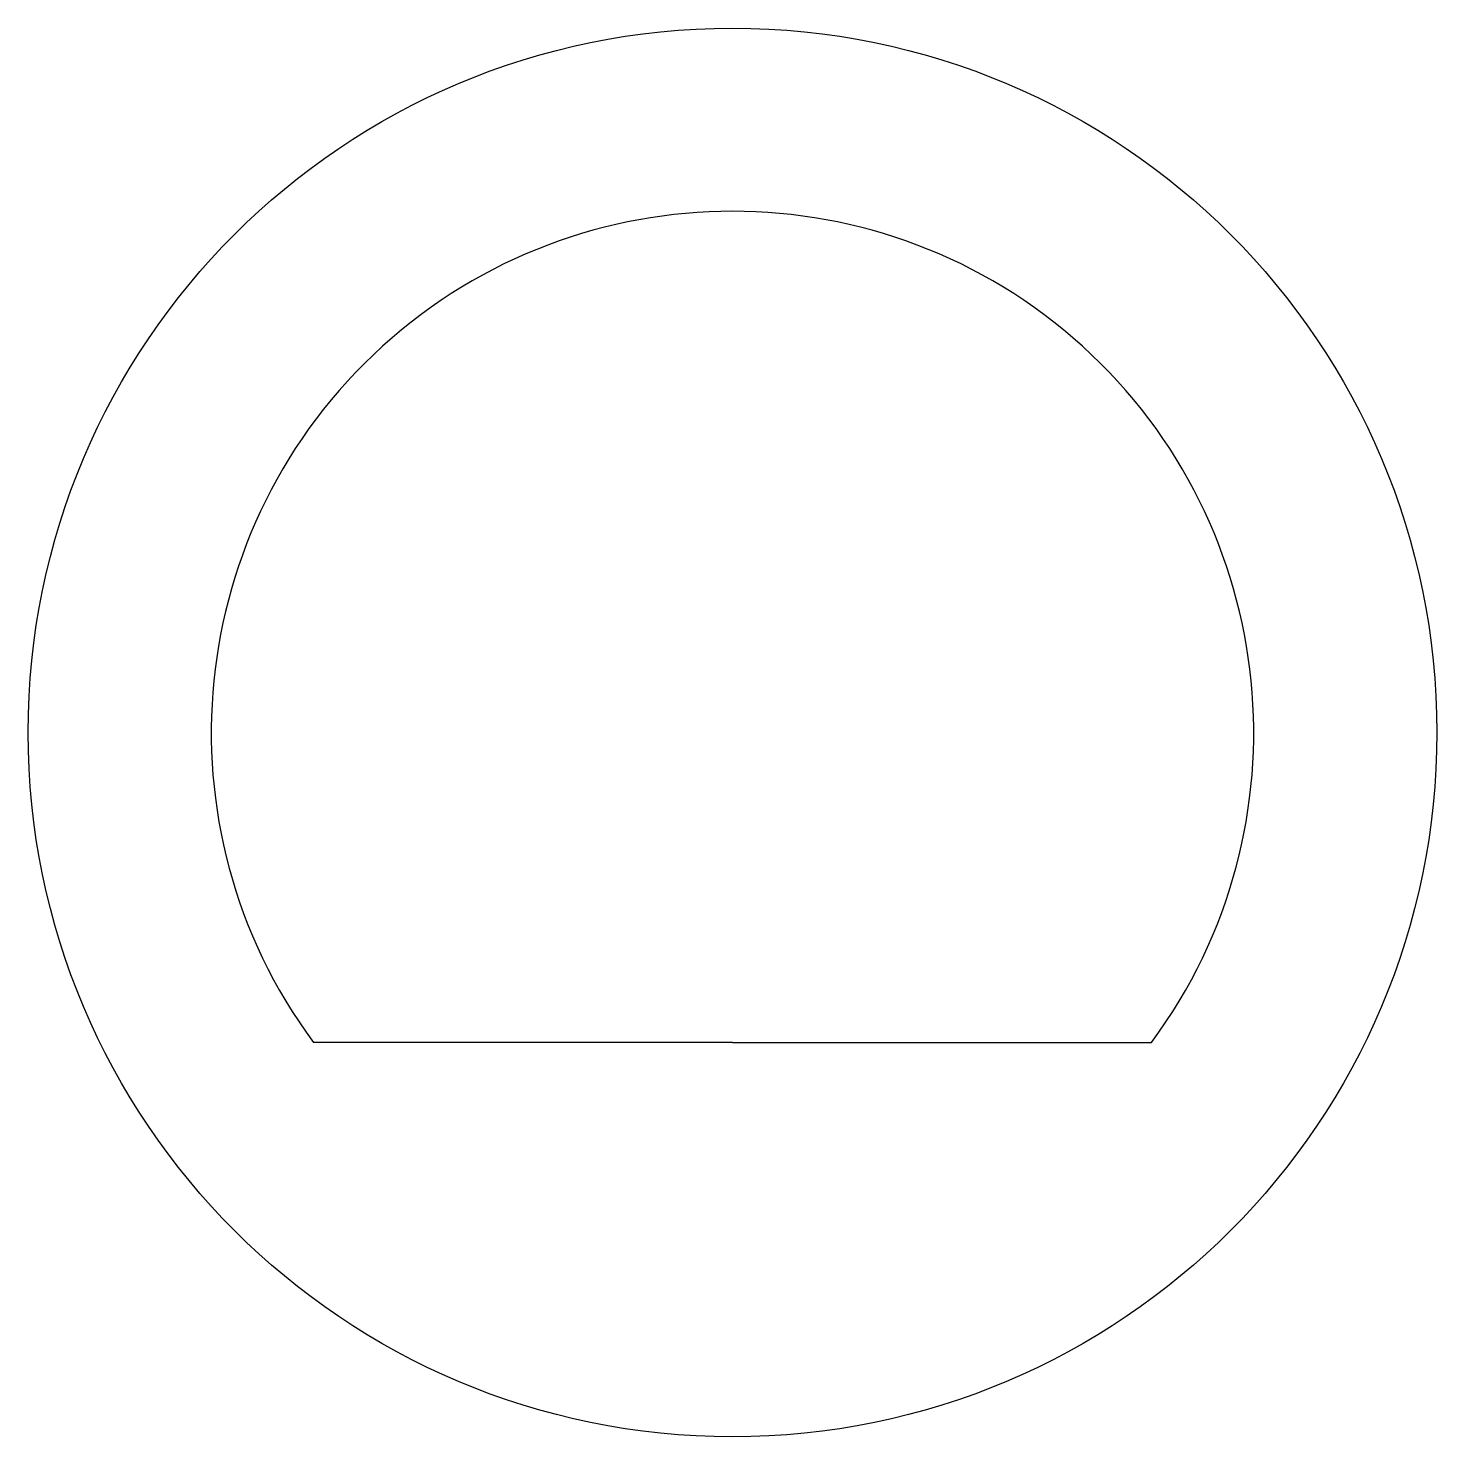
# Model space of a CAD drawing. Header units: millimetres. Extents: x -50 to 50, y -50 to 50.
import ezdxf

# ---------------------------------------------------------------- set-up
doc = ezdxf.new("R2010")
doc.units = ezdxf.units.MM

msp = doc.modelspace()

# ---------------------------------------------------------------- linework, layer by layer
for q in [(-29.75, -22), (29.75, -22)]:
    msp.add_line((0, -22), q)
msp.add_circle((0, 0), 50)
msp.add_arc((0, 0), 37, 323.5163, 216.4837)

doc.saveas('drawing.dxf')
